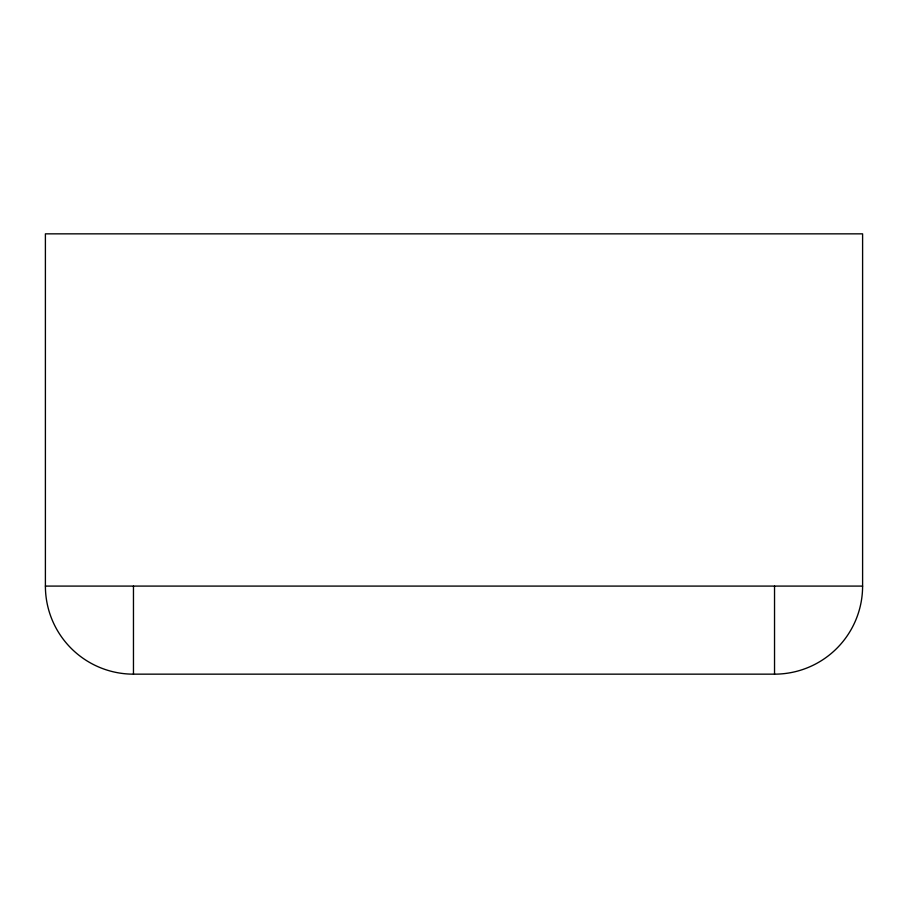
<?xml version="1.0" encoding="UTF-8"?>
<svg xmlns="http://www.w3.org/2000/svg" width="908" height="908" viewBox="0 0 908 908"><rect width="100%" height="100%" fill="white"/><g stroke="black" fill="none" stroke-linecap="round" stroke-linejoin="round"><path stroke-width="1.36" d="M45.4 586.091L862.6 586.091L862.6 233.844L45.4 233.844L45.4 586.091A88.065 88.065 0 0 0 133.465 674.156L774.535 674.156A88.065 88.065 0 0 0 862.6 586.091M774.535 586.091L774.535 674.156M133.465 586.091L133.465 674.156"/></g></svg>
